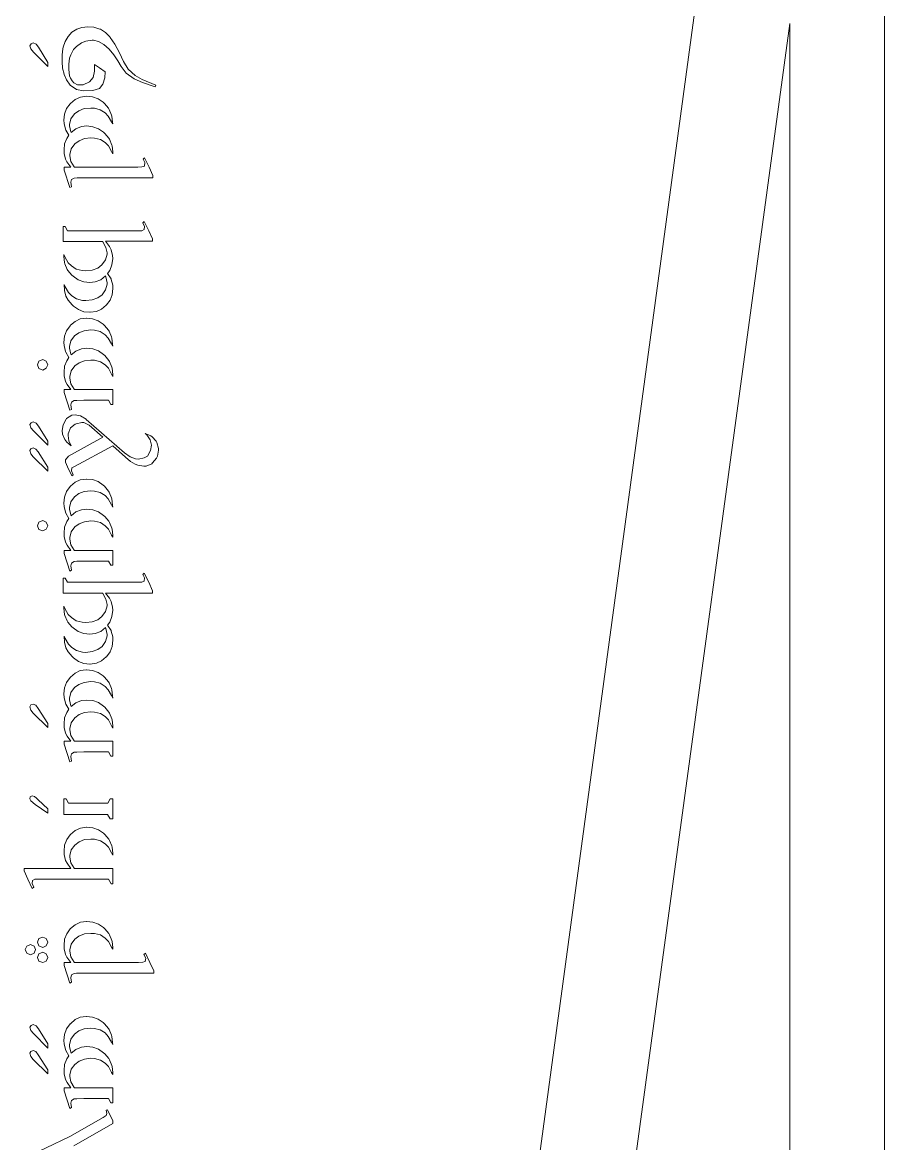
# Model space of a CAD drawing. Header units: inches. Extents: x 0.5 to 23.6, y 0.2 to 34.6.
# Drawn here: x 5.23 to 10.47, y 22.16 to 28.98 of the extents above; entities that cross this region are included whole.
import ezdxf

# ---------------------------------------------------------------- set-up
doc = ezdxf.new("R2010")
doc.units = ezdxf.units.IN
doc.header["$MEASUREMENT"] = 0
doc.layers.add('cut', color=6, linetype='Continuous', lineweight=0)
doc.layers.add('etch', color=1, linetype='Continuous', lineweight=0)

msp = doc.modelspace()

# ---------------------------------------------------------------- linework, layer by layer
at = {"layer": 'cut'}
for p, q in [((10.4739, 0.2078), (10.4739, 32.3986)), ((9.535, 30.6327), (5.9457, 4.1441)), ((6.5652, 4.4528), (9.8985, 28.9688)), ((9.8985, 28.9688), (9.8985, 1.5676))]:
    msp.add_line(p, q, dxfattribs=at)
at = {"layer": 'etch', "color": 1, "lineweight": 0}
for p, q in [((5.5119, 28.8905), (5.4941, 28.8604)), ((5.5354, 28.9158), (5.5119, 28.8905)), ((5.5655, 28.9337), (5.5354, 28.9158)), ((5.5965, 28.945), (5.5655, 28.9337)), ((5.6322, 28.9497), (5.5965, 28.945)), ((5.6689, 28.9459), (5.6322, 28.9497)), ((5.7055, 28.9346), (5.6689, 28.9459)), ((5.7083, 28.9337), (5.7055, 28.9346)), ((5.7403, 28.9149), (5.7083, 28.9337)), ((5.7657, 28.8886), (5.7403, 28.9149)), ((5.2807, 28.8341), (5.2873, 28.8453)), ((5.2864, 28.8143), (5.2807, 28.8341)), ((5.2807, 28.8341), (5.2807, 28.8341)), ((5.2873, 28.8453), (5.3005, 28.851)), ((5.2873, 28.8453), (5.2873, 28.8453)), ((5.3005, 28.851), (5.3174, 28.8435)), ((5.3005, 28.851), (5.3005, 28.851)), ((5.3005, 28.851), (5.3005, 28.851)), ((5.3005, 28.851), (5.3005, 28.851)), ((5.3174, 28.8435), (5.3174, 28.8435)), ((5.3174, 28.8435), (5.3315, 28.8247)), ((5.3315, 28.8247), (5.3315, 28.8247)), ((5.3315, 28.8247), (5.3897, 28.7326)), ((5.4828, 28.8247), (5.4809, 28.8143)), ((5.4941, 28.8604), (5.4828, 28.8247)), ((5.5448, 28.8106), (5.5627, 28.8303)), ((5.5627, 28.8303), (5.5937, 28.851)), ((5.5937, 28.851), (5.6191, 28.8613)), ((5.6191, 28.8613), (5.6576, 28.8679)), ((5.6576, 28.8679), (5.667, 28.867)), ((5.667, 28.867), (5.6971, 28.8594)), ((5.6971, 28.8594), (5.729, 28.8406)), ((5.729, 28.8406), (5.7619, 28.8125)), ((5.7685, 28.8848), (5.7657, 28.8886)), ((5.7967, 28.8435), (5.7685, 28.8848)), ((5.8249, 28.7918), (5.7967, 28.8435)), ((5.3014, 28.7955), (5.2864, 28.8143)), ((5.2864, 28.8143), (5.2864, 28.8143)), ((5.3897, 28.7072), (5.3014, 28.7955)), ((5.4762, 28.7786), (5.4753, 28.7391)), ((5.4809, 28.8143), (5.4762, 28.7786)), ((5.5166, 28.7222), (5.5213, 28.7589)), ((5.5213, 28.7589), (5.5279, 28.7796)), ((5.5279, 28.7796), (5.5448, 28.8106)), ((5.7619, 28.8125), (5.7901, 28.7796)), ((5.7901, 28.7796), (5.8145, 28.742)), ((5.8493, 28.7391), (5.8249, 28.7918)), ((5.3897, 28.7326), (5.3897, 28.7072)), ((5.4753, 28.7391), (5.4753, 28.7354)), ((5.4753, 28.7354), (5.479, 28.6969)), ((5.479, 28.6969), (5.4875, 28.6621)), ((5.5157, 28.6893), (5.5166, 28.7222)), ((5.5204, 28.6517), (5.5157, 28.6893)), ((5.7027, 28.7006), (5.6736, 28.7194)), ((5.6736, 28.7194), (5.6736, 28.679)), ((5.7365, 28.6762), (5.7027, 28.7006)), ((5.8145, 28.742), (5.8343, 28.7081)), ((5.8343, 28.7081), (5.8653, 28.6677)), ((5.8775, 28.6922), (5.8493, 28.7391)), ((5.9198, 28.6527), (5.8775, 28.6922)), ((5.4875, 28.6621), (5.4884, 28.6602)), ((5.4884, 28.6602), (5.5035, 28.6273)), ((5.5035, 28.6273), (5.5251, 28.5944)), ((5.526, 28.6376), (5.5204, 28.6517)), ((5.5373, 28.6207), (5.526, 28.6376)), ((5.5476, 28.6076), (5.5373, 28.6207)), ((5.6651, 28.6405), (5.6426, 28.6142)), ((5.6736, 28.679), (5.6651, 28.6405)), ((5.7243, 28.601), (5.7347, 28.6386)), ((5.7347, 28.6386), (5.7365, 28.6762)), ((5.8653, 28.6677), (5.9142, 28.633)), ((5.9142, 28.633), (5.9649, 28.6113)), ((5.963, 28.6283), (5.9198, 28.6527)), ((6.0448, 28.5935), (5.963, 28.6283)), ((5.5251, 28.5944), (5.5636, 28.569)), ((5.5702, 28.5972), (5.5476, 28.6076)), ((5.5636, 28.569), (5.6059, 28.5596)), ((5.604, 28.5963), (5.5702, 28.5972)), ((5.6426, 28.6142), (5.604, 28.5963)), ((5.6059, 28.5596), (5.6632, 28.5615)), ((5.6632, 28.5615), (5.7027, 28.5747)), ((5.7027, 28.5747), (5.7243, 28.601)), ((5.9649, 28.6113), (6.042, 28.5841)), ((6.042, 28.5841), (6.0448, 28.5935)), ((5.5241, 28.4816), (5.5025, 28.4516)), ((5.526, 28.4835), (5.5241, 28.4816)), ((5.5542, 28.508), (5.526, 28.4835)), ((5.5871, 28.5221), (5.5542, 28.508)), ((5.6238, 28.5268), (5.5871, 28.5221)), ((5.6247, 28.5268), (5.6238, 28.5268)), ((5.6613, 28.523), (5.6247, 28.5268)), ((5.6942, 28.5108), (5.6613, 28.523)), ((5.7262, 28.4901), (5.6942, 28.5108)), ((5.7337, 28.4835), (5.7262, 28.4901)), ((5.7581, 28.4544), (5.7337, 28.4835)), ((5.4903, 28.4187), (5.4856, 28.3811)), ((5.5025, 28.4516), (5.4903, 28.4187)), ((5.5298, 28.3895), (5.5514, 28.4196)), ((5.5514, 28.4196), (5.5768, 28.4384)), ((5.5768, 28.4384), (5.6106, 28.4516)), ((5.6106, 28.4516), (5.6501, 28.4553)), ((5.6501, 28.4553), (5.6717, 28.4544)), ((5.6717, 28.4544), (5.7074, 28.445)), ((5.7074, 28.445), (5.7365, 28.4271)), ((5.7365, 28.4271), (5.7563, 28.4065)), ((5.7619, 28.4469), (5.7581, 28.4544)), ((5.7769, 28.413), (5.7619, 28.4469)), ((5.7788, 28.4065), (5.7769, 28.413)), ((5.4856, 28.3811), (5.4875, 28.3613)), ((5.4875, 28.3613), (5.4959, 28.3266)), ((5.5204, 28.3463), (5.5213, 28.3548)), ((5.5288, 28.3106), (5.5204, 28.3463)), ((5.5213, 28.3548), (5.5298, 28.3895)), ((5.6266, 28.3463), (5.5927, 28.3426)), ((5.6623, 28.3416), (5.6266, 28.3463)), ((5.7563, 28.4065), (5.776, 28.3717)), ((5.776, 28.3717), (5.7835, 28.3585)), ((5.7826, 28.3698), (5.7788, 28.4065)), ((5.7835, 28.3585), (5.7826, 28.3698)), ((5.4959, 28.3266), (5.4978, 28.3219)), ((5.4978, 28.3219), (5.5176, 28.2899)), ((5.5176, 28.2899), (5.5044, 28.2711)), ((5.5307, 28.3059), (5.5288, 28.3106)), ((5.5599, 28.3285), (5.5307, 28.3059)), ((5.5927, 28.3426), (5.5599, 28.3285)), ((5.6961, 28.3294), (5.6623, 28.3416)), ((5.7271, 28.3087), (5.6961, 28.3294)), ((5.7347, 28.3012), (5.7271, 28.3087)), ((5.7591, 28.273), (5.7347, 28.3012)), ((5.4912, 28.2373), (5.4875, 28.2006)), ((5.5044, 28.2711), (5.4912, 28.2373)), ((5.5223, 28.1734), (5.5317, 28.2082)), ((5.5317, 28.2082), (5.5523, 28.2382)), ((5.5523, 28.2382), (5.5786, 28.257)), ((5.5786, 28.257), (5.6115, 28.2702)), ((5.6115, 28.2702), (5.651, 28.2739)), ((5.651, 28.2739), (5.6726, 28.273)), ((5.6726, 28.273), (5.7083, 28.2636)), ((5.7083, 28.2636), (5.7375, 28.2458)), ((5.7375, 28.2458), (5.7572, 28.2251)), ((5.7572, 28.2251), (5.7769, 28.1903)), ((5.7638, 28.2655), (5.7591, 28.273)), ((5.7779, 28.2307), (5.7638, 28.2655)), ((5.7798, 28.2251), (5.7779, 28.2307)), ((5.7845, 28.1884), (5.7798, 28.2251)), ((5.4875, 28.2006), (5.4884, 28.18)), ((5.4884, 28.18), (5.4969, 28.1452)), ((5.4969, 28.1452), (5.5053, 28.1283)), ((5.5223, 28.1649), (5.5223, 28.1734)), ((5.5288, 28.1311), (5.5223, 28.1649)), ((5.7769, 28.1903), (5.7845, 28.1762)), ((5.7845, 28.1762), (5.7845, 28.1884)), ((5.9771, 28.1518), (5.9687, 28.1443)), ((5.9687, 28.1443), (5.9781, 28.1236)), ((6.0044, 28.0963), (5.9771, 28.1518)), ((5.4875, 28.0963), (5.4875, 28.0785)), ((5.5279, 28.0963), (5.4875, 28.0963)), ((5.4875, 28.0785), (5.5223, 27.9723)), ((5.5053, 28.1283), (5.5279, 28.0963)), ((5.5486, 28.0982), (5.5288, 28.1311)), ((5.5505, 28.0963), (5.5486, 28.0982)), ((5.9358, 28.0963), (5.5505, 28.0963)), ((5.9611, 28.0973), (5.9358, 28.0963)), ((5.9762, 28.1029), (5.9611, 28.0973)), ((5.9781, 28.1236), (5.9762, 28.1029)), ((6.0279, 28.0456), (6.0044, 28.0963)), ((5.5279, 28.0042), (5.5326, 28.0211)), ((5.5335, 27.977), (5.5279, 28.0042)), ((5.5326, 28.0211), (5.5495, 28.0296)), ((5.5495, 28.0296), (5.5674, 28.0305)), ((5.5674, 28.0305), (5.6087, 28.0315)), ((5.6087, 28.0315), (6.0279, 28.0315)), ((6.0279, 28.0315), (6.0279, 28.0456)), ((5.5223, 27.9723), (5.5335, 27.977)), ((5.4828, 27.7345), (5.4828, 27.6443)), ((5.495, 27.7345), (5.4828, 27.7345)), ((5.5091, 27.7101), (5.495, 27.7345)), ((5.9752, 27.7655), (5.9668, 27.758)), ((5.9668, 27.758), (5.9771, 27.7364)), ((5.9771, 27.7364), (5.9743, 27.7166)), ((6.0025, 27.7101), (5.9752, 27.7655)), ((5.932, 27.7101), (5.5091, 27.7101)), ((5.9602, 27.7101), (5.932, 27.7101)), ((5.9743, 27.7166), (5.9602, 27.7101)), ((6.026, 27.6603), (6.0025, 27.7101)), ((5.4828, 27.6443), (5.7206, 27.6443)), ((5.7206, 27.6443), (5.7224, 27.6415)), ((5.7224, 27.6415), (5.7422, 27.6086)), ((5.7638, 27.6133), (5.7394, 27.6462)), ((5.7394, 27.6462), (6.026, 27.6462)), ((5.7422, 27.6086), (5.7488, 27.5747)), ((5.7732, 27.5945), (5.7638, 27.6133)), ((6.026, 27.6462), (6.026, 27.6603)), ((5.4856, 27.5644), (5.4865, 27.5522)), ((5.4931, 27.5512), (5.4856, 27.5644)), ((5.4865, 27.5522), (5.4903, 27.5165)), ((5.5129, 27.5155), (5.4931, 27.5512)), ((5.7394, 27.5324), (5.7177, 27.5024)), ((5.7488, 27.5672), (5.7394, 27.5324)), ((5.7488, 27.5747), (5.7488, 27.5672)), ((5.7826, 27.5597), (5.7732, 27.5945)), ((5.7788, 27.5024), (5.7835, 27.54)), ((5.7835, 27.54), (5.7826, 27.5597)), ((5.4903, 27.5165), (5.4922, 27.509)), ((5.4922, 27.509), (5.5063, 27.4751)), ((5.5063, 27.4751), (5.511, 27.4685)), ((5.511, 27.4685), (5.5354, 27.4403)), ((5.5335, 27.4958), (5.5129, 27.5155)), ((5.5617, 27.477), (5.5335, 27.4958)), ((5.5974, 27.4676), (5.5617, 27.477)), ((5.6191, 27.4657), (5.5974, 27.4676)), ((5.6585, 27.4704), (5.6191, 27.4657)), ((5.6924, 27.4826), (5.6585, 27.4704)), ((5.7177, 27.5024), (5.6924, 27.4826)), ((5.7525, 27.4497), (5.7657, 27.4685)), ((5.7657, 27.4685), (5.7788, 27.5024)), ((5.5354, 27.4403), (5.5429, 27.4328)), ((5.5429, 27.4328), (5.5739, 27.4122)), ((5.5739, 27.4122), (5.6078, 27.399)), ((5.6078, 27.399), (5.6435, 27.3952)), ((5.6435, 27.3952), (5.6444, 27.3952)), ((5.6444, 27.3952), (5.6773, 27.399)), ((5.6773, 27.399), (5.7112, 27.4122)), ((5.7112, 27.4122), (5.7394, 27.4356)), ((5.7394, 27.4356), (5.7422, 27.4291)), ((5.7422, 27.4291), (5.7497, 27.3934)), ((5.7497, 27.3934), (5.7497, 27.3858)), ((5.7732, 27.4169), (5.7525, 27.4497)), ((5.7741, 27.4131), (5.7732, 27.4169)), ((5.7835, 27.3783), (5.7741, 27.4131)), ((5.4875, 27.383), (5.4894, 27.3464)), ((5.4941, 27.3689), (5.4875, 27.383)), ((5.4894, 27.3464), (5.4988, 27.3125)), ((5.5138, 27.3341), (5.4941, 27.3689)), ((5.5345, 27.3144), (5.5138, 27.3341)), ((5.7403, 27.3511), (5.7187, 27.321)), ((5.7497, 27.3858), (5.7403, 27.3511)), ((5.7798, 27.321), (5.7845, 27.3586)), ((5.7845, 27.3586), (5.7835, 27.3783)), ((5.4988, 27.3125), (5.5119, 27.2872)), ((5.5119, 27.2872), (5.5364, 27.259)), ((5.5636, 27.2956), (5.5345, 27.3144)), ((5.5364, 27.259), (5.5448, 27.2514)), ((5.5993, 27.2862), (5.5636, 27.2956)), ((5.62, 27.2853), (5.5993, 27.2862)), ((5.6595, 27.289), (5.62, 27.2853)), ((5.6933, 27.3013), (5.6595, 27.289)), ((5.7187, 27.321), (5.6933, 27.3013)), ((5.7159, 27.2336), (5.7441, 27.2571)), ((5.7441, 27.2571), (5.745, 27.259)), ((5.745, 27.259), (5.7675, 27.2881)), ((5.7675, 27.2881), (5.7798, 27.321)), ((5.5448, 27.2514), (5.5749, 27.2308)), ((5.5749, 27.2308), (5.6087, 27.2176)), ((5.6087, 27.2176), (5.6444, 27.2139)), ((5.6444, 27.2139), (5.6454, 27.2139)), ((5.6454, 27.2139), (5.6473, 27.2139)), ((5.6473, 27.2139), (5.6839, 27.2186)), ((5.6839, 27.2186), (5.7159, 27.2336)), ((5.5241, 27.1321), (5.5025, 27.102)), ((5.526, 27.1349), (5.5241, 27.1321)), ((5.5542, 27.1584), (5.526, 27.1349)), ((5.5862, 27.1734), (5.5542, 27.1584)), ((5.6228, 27.1781), (5.5862, 27.1734)), ((5.6247, 27.1781), (5.6228, 27.1781)), ((5.6613, 27.1744), (5.6247, 27.1781)), ((5.6942, 27.1622), (5.6613, 27.1744)), ((5.7253, 27.1415), (5.6942, 27.1622)), ((5.7337, 27.134), (5.7253, 27.1415)), ((5.7581, 27.1048), (5.7337, 27.134)), ((5.4903, 27.0691), (5.4856, 27.0315)), ((5.5025, 27.102), (5.4903, 27.0691)), ((5.5298, 27.04), (5.5514, 27.0701)), ((5.5514, 27.0701), (5.5768, 27.0898)), ((5.5768, 27.0898), (5.6106, 27.102)), ((5.6106, 27.102), (5.6501, 27.1067)), ((5.6501, 27.1067), (5.6717, 27.1048)), ((5.6717, 27.1048), (5.7074, 27.0964)), ((5.7074, 27.0964), (5.7365, 27.0776)), ((5.7365, 27.0776), (5.7563, 27.0569)), ((5.7563, 27.0569), (5.776, 27.0221)), ((5.7619, 27.0992), (5.7581, 27.1048)), ((5.7769, 27.0644), (5.7619, 27.0992)), ((5.7788, 27.0569), (5.7769, 27.0644)), ((5.7826, 27.0203), (5.7788, 27.0569)), ((5.4856, 27.0315), (5.4875, 27.0118)), ((5.4875, 27.0118), (5.4959, 26.9761)), ((5.5204, 26.9968), (5.5213, 27.0052)), ((5.5288, 26.9601), (5.5204, 26.9968)), ((5.5213, 27.0052), (5.5298, 27.04)), ((5.5927, 26.9911), (5.5589, 26.978)), ((5.6266, 26.9958), (5.5927, 26.9911)), ((5.6623, 26.9911), (5.6266, 26.9958)), ((5.6961, 26.9789), (5.6623, 26.9911)), ((5.776, 27.0221), (5.7835, 27.008)), ((5.7835, 27.008), (5.7826, 27.0203)), ((5.3258, 26.8953), (5.3352, 26.9178)), ((5.3352, 26.9178), (5.3578, 26.9263)), ((5.3352, 26.9178), (5.3352, 26.9178)), ((5.3578, 26.9263), (5.3794, 26.9178)), ((5.3578, 26.9263), (5.3578, 26.9263)), ((5.3578, 26.9263), (5.3578, 26.9263)), ((5.3578, 26.9263), (5.3578, 26.9263)), ((5.3794, 26.9178), (5.3794, 26.9178)), ((5.3794, 26.9178), (5.3897, 26.8953)), ((5.5044, 26.9197), (5.4912, 26.8868)), ((5.4959, 26.9761), (5.4988, 26.9714)), ((5.4988, 26.9714), (5.5176, 26.9394)), ((5.5176, 26.9394), (5.5044, 26.9197)), ((5.5307, 26.9554), (5.5288, 26.9601)), ((5.5589, 26.978), (5.5307, 26.9554)), ((5.5786, 26.9065), (5.6115, 26.9197)), ((5.6115, 26.9197), (5.651, 26.9235)), ((5.651, 26.9235), (5.6726, 26.9225)), ((5.6726, 26.9225), (5.7083, 26.9131)), ((5.7271, 26.9573), (5.6961, 26.9789)), ((5.7347, 26.9507), (5.7271, 26.9573)), ((5.7591, 26.9216), (5.7347, 26.9507)), ((5.7638, 26.915), (5.7591, 26.9216)), ((5.7779, 26.8802), (5.7638, 26.915)), ((5.3352, 26.8727), (5.3258, 26.8953)), ((5.3258, 26.8953), (5.3258, 26.8953)), ((5.3578, 26.8633), (5.3352, 26.8727)), ((5.3352, 26.8727), (5.3352, 26.8727)), ((5.3794, 26.8736), (5.3578, 26.8633)), ((5.3578, 26.8633), (5.3578, 26.8633)), ((5.3897, 26.8953), (5.3794, 26.8736)), ((5.3794, 26.8736), (5.3794, 26.8736)), ((5.3897, 26.8953), (5.3897, 26.8953)), ((5.4912, 26.8868), (5.4875, 26.8492)), ((5.4875, 26.8492), (5.4884, 26.8285)), ((5.5223, 26.8229), (5.5317, 26.8577)), ((5.5317, 26.8577), (5.5523, 26.8877)), ((5.5523, 26.8877), (5.5786, 26.9065)), ((5.7083, 26.9131), (5.7375, 26.8953)), ((5.7375, 26.8953), (5.7572, 26.8736)), ((5.7572, 26.8736), (5.7769, 26.8389)), ((5.7798, 26.8736), (5.7779, 26.8802)), ((5.7845, 26.837), (5.7798, 26.8736)), ((5.4884, 26.8285), (5.4969, 26.7938)), ((5.4969, 26.7938), (5.5063, 26.7759)), ((5.5223, 26.8135), (5.5223, 26.8229)), ((5.5288, 26.7797), (5.5223, 26.8135)), ((5.5486, 26.7468), (5.5288, 26.7797)), ((5.7769, 26.8389), (5.7845, 26.8248)), ((5.7845, 26.8248), (5.7845, 26.837)), ((5.4875, 26.744), (5.4875, 26.7261)), ((5.5279, 26.744), (5.4875, 26.744)), ((5.4875, 26.7261), (5.5223, 26.619)), ((5.5063, 26.7759), (5.5279, 26.744)), ((5.5505, 26.744), (5.5486, 26.7468)), ((5.7845, 26.744), (5.5505, 26.744)), ((5.7845, 26.6537), (5.7845, 26.744)), ((5.5279, 26.6519), (5.5326, 26.6678)), ((5.5335, 26.6237), (5.5279, 26.6519)), ((5.5326, 26.6678), (5.5495, 26.6772)), ((5.5495, 26.6772), (5.5655, 26.6782)), ((5.5655, 26.6782), (5.6087, 26.6791)), ((5.6087, 26.6791), (5.7581, 26.6791)), ((5.7581, 26.6791), (5.7722, 26.6537)), ((5.7722, 26.6537), (5.7845, 26.6537)), ((5.5345, 26.5879), (5.5035, 26.5682)), ((5.5223, 26.619), (5.5335, 26.6237)), ((5.5552, 26.5917), (5.5345, 26.5879)), ((5.5871, 26.5842), (5.5552, 26.5917)), ((5.6228, 26.5645), (5.5871, 26.5842)), ((5.2807, 26.5316), (5.2873, 26.5428)), ((5.2864, 26.5118), (5.2807, 26.5316)), ((5.2807, 26.5316), (5.2807, 26.5316)), ((5.3014, 26.493), (5.2864, 26.5118)), ((5.2864, 26.5118), (5.2864, 26.5118)), ((5.2873, 26.5428), (5.3005, 26.5475)), ((5.2873, 26.5428), (5.2873, 26.5428)), ((5.3005, 26.5475), (5.3174, 26.541)), ((5.3005, 26.5475), (5.3005, 26.5475)), ((5.3005, 26.5475), (5.3005, 26.5475)), ((5.3005, 26.5475), (5.3005, 26.5475)), ((5.3174, 26.541), (5.3174, 26.541)), ((5.3174, 26.541), (5.3315, 26.5222)), ((5.3315, 26.5222), (5.3315, 26.5222)), ((5.3315, 26.5222), (5.3897, 26.431)), ((5.4828, 26.5306), (5.4771, 26.4958)), ((5.5006, 26.5645), (5.4828, 26.5306)), ((5.5035, 26.5682), (5.5006, 26.5645)), ((5.5129, 26.4761), (5.527, 26.5109)), ((5.527, 26.5109), (5.5552, 26.5334)), ((5.5552, 26.5334), (5.5608, 26.5363)), ((5.5608, 26.5363), (5.5965, 26.5447)), ((5.5965, 26.5447), (5.6078, 26.5438)), ((5.6078, 26.5438), (5.6407, 26.5278)), ((5.6228, 26.5635), (5.6228, 26.5645)), ((5.854, 26.3596), (5.6228, 26.5635)), ((5.6407, 26.5278), (5.7224, 26.4545)), ((5.3897, 26.4056), (5.3014, 26.493)), ((5.4771, 26.4958), (5.479, 26.4742)), ((5.479, 26.4742), (5.4931, 26.4404)), ((5.4931, 26.4404), (5.5044, 26.4254)), ((5.5119, 26.4648), (5.5129, 26.4761)), ((5.5176, 26.4319), (5.5119, 26.4648)), ((5.7224, 26.4545), (5.5138, 26.3389)), ((5.9809, 26.478), (5.9903, 26.4686)), ((6.0147, 26.463), (5.9809, 26.478)), ((5.9903, 26.4686), (6.011, 26.4385)), ((6.011, 26.4385), (6.0185, 26.4056)), ((6.0222, 26.4573), (6.0147, 26.463)), ((6.0467, 26.4301), (6.0222, 26.4573)), ((5.2789, 26.3737), (5.2864, 26.385)), ((5.2854, 26.3539), (5.2789, 26.3737)), ((5.2789, 26.3737), (5.2789, 26.3737)), ((5.2864, 26.385), (5.2995, 26.3906)), ((5.2864, 26.385), (5.2864, 26.385)), ((5.2995, 26.3906), (5.3164, 26.3831)), ((5.2995, 26.3906), (5.2995, 26.3906)), ((5.2995, 26.3906), (5.2995, 26.3906)), ((5.2995, 26.3906), (5.2995, 26.3906)), ((5.3164, 26.3831), (5.3164, 26.3831)), ((5.3164, 26.3831), (5.3305, 26.3652)), ((5.3897, 26.431), (5.3897, 26.4056)), ((5.5044, 26.4254), (5.5317, 26.4019)), ((5.5317, 26.4019), (5.5176, 26.4319)), ((5.5505, 26.2759), (5.7835, 26.4019)), ((5.7835, 26.4019), (5.8606, 26.3333)), ((6.0128, 26.3746), (5.995, 26.3398)), ((6.0185, 26.4056), (6.0128, 26.3746)), ((6.0514, 26.4225), (6.0467, 26.4301)), ((6.0617, 26.3868), (6.0514, 26.4225)), ((6.0561, 26.3398), (6.0617, 26.3765)), ((6.0617, 26.3765), (6.0617, 26.3868)), ((5.3005, 26.3361), (5.2854, 26.3539)), ((5.2854, 26.3539), (5.2854, 26.3539)), ((5.3888, 26.2477), (5.3005, 26.3361)), ((5.3305, 26.3652), (5.3305, 26.3652)), ((5.3305, 26.3652), (5.3888, 26.2731)), ((5.5138, 26.3389), (5.4959, 26.3182)), ((5.4959, 26.3182), (5.4959, 26.3032)), ((5.4959, 26.3032), (5.5082, 26.275)), ((5.8888, 26.3361), (5.854, 26.3596)), ((5.8606, 26.3333), (5.8916, 26.3079)), ((5.9217, 26.3239), (5.8888, 26.3361)), ((5.8916, 26.3079), (5.9207, 26.291)), ((5.9405, 26.322), (5.9217, 26.3239)), ((5.9743, 26.3295), (5.9405, 26.322)), ((5.995, 26.3398), (5.9743, 26.3295)), ((6.026, 26.2985), (6.0504, 26.3267)), ((6.0504, 26.3267), (6.0561, 26.3398)), ((5.3888, 26.2731), (5.3888, 26.2477)), ((5.5082, 26.275), (5.5354, 26.2205)), ((5.5335, 26.2496), (5.5354, 26.2694)), ((5.5439, 26.2271), (5.5335, 26.2496)), ((5.5354, 26.2694), (5.5505, 26.2759)), ((5.9207, 26.291), (5.9367, 26.2844)), ((5.9367, 26.2844), (5.9715, 26.2788)), ((5.9715, 26.2788), (5.9875, 26.2797)), ((5.9875, 26.2797), (6.0204, 26.2938)), ((6.0204, 26.2938), (6.026, 26.2985)), ((5.5542, 26.181), (5.526, 26.1566)), ((5.5354, 26.2205), (5.5439, 26.2271)), ((5.5862, 26.1961), (5.5542, 26.181)), ((5.6228, 26.2008), (5.5862, 26.1961)), ((5.6247, 26.2008), (5.6228, 26.2008)), ((5.6613, 26.197), (5.6247, 26.2008)), ((5.6942, 26.1848), (5.6613, 26.197)), ((5.7253, 26.1632), (5.6942, 26.1848)), ((5.5025, 26.1246), (5.4903, 26.0908)), ((5.5241, 26.1547), (5.5025, 26.1246)), ((5.526, 26.1566), (5.5241, 26.1547)), ((5.5514, 26.0927), (5.5768, 26.1124)), ((5.5768, 26.1124), (5.6106, 26.1246)), ((5.6106, 26.1246), (5.6501, 26.1284)), ((5.6501, 26.1284), (5.6717, 26.1274)), ((5.6717, 26.1274), (5.7074, 26.118)), ((5.7074, 26.118), (5.7365, 26.1002)), ((5.7337, 26.1566), (5.7253, 26.1632)), ((5.7581, 26.1274), (5.7337, 26.1566)), ((5.7365, 26.1002), (5.7563, 26.0795)), ((5.7619, 26.1209), (5.7581, 26.1274)), ((5.7769, 26.087), (5.7619, 26.1209)), ((5.4903, 26.0908), (5.4856, 26.0541)), ((5.4856, 26.0541), (5.4875, 26.0335)), ((5.4875, 26.0335), (5.4959, 25.9987)), ((5.5204, 26.0184), (5.5213, 26.0278)), ((5.5213, 26.0278), (5.5298, 26.0626)), ((5.5298, 26.0626), (5.5514, 26.0927)), ((5.7563, 26.0795), (5.776, 26.0447)), ((5.776, 26.0447), (5.7835, 26.0297)), ((5.7788, 26.0795), (5.7769, 26.087)), ((5.7826, 26.0429), (5.7788, 26.0795)), ((5.7835, 26.0297), (5.7826, 26.0429)), ((5.4959, 25.9987), (5.4988, 25.9931)), ((5.4988, 25.9931), (5.5176, 25.9611)), ((5.5176, 25.9611), (5.5044, 25.9423)), ((5.5288, 25.9827), (5.5204, 26.0184)), ((5.5307, 25.978), (5.5288, 25.9827)), ((5.5589, 26.0006), (5.5307, 25.978)), ((5.5927, 26.0137), (5.5589, 26.0006)), ((5.6266, 26.0175), (5.5927, 26.0137)), ((5.6623, 26.0137), (5.6266, 26.0175)), ((5.6961, 26.0006), (5.6623, 26.0137)), ((5.7271, 25.9799), (5.6961, 26.0006)), ((5.7347, 25.9733), (5.7271, 25.9799)), ((5.7591, 25.9442), (5.7347, 25.9733)), ((5.3258, 25.916), (5.3352, 25.9395)), ((5.3352, 25.8944), (5.3258, 25.916)), ((5.3258, 25.916), (5.3258, 25.916)), ((5.3352, 25.9395), (5.3578, 25.9479)), ((5.3352, 25.9395), (5.3352, 25.9395)), ((5.3578, 25.885), (5.3352, 25.8944)), ((5.3352, 25.8944), (5.3352, 25.8944)), ((5.3578, 25.9479), (5.3794, 25.9395)), ((5.3578, 25.9479), (5.3578, 25.9479)), ((5.3578, 25.9479), (5.3578, 25.9479)), ((5.3578, 25.9479), (5.3578, 25.9479)), ((5.3794, 25.8953), (5.3578, 25.885)), ((5.3794, 25.9395), (5.3794, 25.9395)), ((5.3794, 25.9395), (5.3897, 25.916)), ((5.3897, 25.916), (5.3794, 25.8953)), ((5.3794, 25.8953), (5.3794, 25.8953)), ((5.3897, 25.916), (5.3897, 25.916)), ((5.4912, 25.9085), (5.4875, 25.8718)), ((5.5044, 25.9423), (5.4912, 25.9085)), ((5.5317, 25.8793), (5.5523, 25.9094)), ((5.5523, 25.9094), (5.5786, 25.9291)), ((5.5786, 25.9291), (5.6115, 25.9414)), ((5.6115, 25.9414), (5.651, 25.9461)), ((5.651, 25.9461), (5.6726, 25.9442)), ((5.6726, 25.9442), (5.7083, 25.9357)), ((5.7083, 25.9357), (5.7375, 25.9169)), ((5.7375, 25.9169), (5.7572, 25.8963)), ((5.7572, 25.8963), (5.7769, 25.8605)), ((5.7638, 25.9367), (5.7591, 25.9442)), ((5.7779, 25.9028), (5.7638, 25.9367)), ((5.7798, 25.8963), (5.7779, 25.9028)), ((5.7845, 25.8596), (5.7798, 25.8963)), ((5.3578, 25.885), (5.3578, 25.885)), ((5.4875, 25.8718), (5.4884, 25.8511)), ((5.4884, 25.8511), (5.4969, 25.8164)), ((5.5223, 25.8446), (5.5317, 25.8793)), ((5.5223, 25.8361), (5.5223, 25.8446)), ((5.5288, 25.8013), (5.5223, 25.8361)), ((5.7769, 25.8605), (5.7845, 25.8474)), ((5.7845, 25.8474), (5.7845, 25.8596)), ((5.4875, 25.7666), (5.4875, 25.7487)), ((5.5279, 25.7666), (5.4875, 25.7666)), ((5.4969, 25.8164), (5.5063, 25.7985)), ((5.5063, 25.7985), (5.5279, 25.7666)), ((5.5486, 25.7694), (5.5288, 25.8013)), ((5.5505, 25.7666), (5.5486, 25.7694)), ((5.7845, 25.7666), (5.5505, 25.7666)), ((5.7845, 25.6763), (5.7845, 25.7666)), ((5.4875, 25.7487), (5.5223, 25.6416)), ((5.5279, 25.6735), (5.5326, 25.6904)), ((5.5326, 25.6904), (5.5495, 25.6998)), ((5.5495, 25.6998), (5.5655, 25.7008)), ((5.5655, 25.7008), (5.6087, 25.7017)), ((5.6087, 25.7017), (5.7581, 25.7017)), ((5.7581, 25.7017), (5.7722, 25.6763)), ((5.5223, 25.6416), (5.5335, 25.6463)), ((5.5335, 25.6463), (5.5279, 25.6735)), ((5.7722, 25.6763), (5.7845, 25.6763)), ((5.9752, 25.6284), (5.9668, 25.6209)), ((5.9668, 25.6209), (5.9771, 25.5993)), ((6.0025, 25.573), (5.9752, 25.6284)), ((5.4828, 25.5974), (5.4828, 25.5072)), ((5.495, 25.5974), (5.4828, 25.5974)), ((5.5091, 25.573), (5.495, 25.5974)), ((5.932, 25.573), (5.5091, 25.573)), ((5.9602, 25.573), (5.932, 25.573)), ((5.9743, 25.5795), (5.9602, 25.573)), ((5.9771, 25.5993), (5.9743, 25.5795)), ((6.026, 25.5222), (6.0025, 25.573)), ((5.4828, 25.5072), (5.7206, 25.5072)), ((5.7206, 25.5072), (5.7224, 25.5044)), ((5.7224, 25.5044), (5.7422, 25.4715)), ((5.7638, 25.4762), (5.7394, 25.5081)), ((5.7394, 25.5081), (6.026, 25.5081)), ((6.026, 25.5081), (6.026, 25.5222)), ((5.4856, 25.4273), (5.4865, 25.4151)), ((5.4931, 25.4132), (5.4856, 25.4273)), ((5.4865, 25.4151), (5.4903, 25.3784)), ((5.7488, 25.4301), (5.7394, 25.3953)), ((5.7422, 25.4715), (5.7488, 25.4376)), ((5.7488, 25.4376), (5.7488, 25.4301)), ((5.7732, 25.4574), (5.7638, 25.4762)), ((5.7826, 25.4217), (5.7732, 25.4574)), ((5.7835, 25.4029), (5.7826, 25.4217)), ((5.4903, 25.3784), (5.4922, 25.3718)), ((5.4922, 25.3718), (5.5063, 25.338)), ((5.5129, 25.3784), (5.4931, 25.4132)), ((5.5335, 25.3587), (5.5129, 25.3784)), ((5.5617, 25.3399), (5.5335, 25.3587)), ((5.7177, 25.3653), (5.6924, 25.3455)), ((5.7394, 25.3953), (5.7177, 25.3653)), ((5.7657, 25.3314), (5.7788, 25.3653)), ((5.7788, 25.3653), (5.7835, 25.4029)), ((5.5063, 25.338), (5.511, 25.3314)), ((5.511, 25.3314), (5.5354, 25.3032)), ((5.5354, 25.3032), (5.5429, 25.2957)), ((5.5429, 25.2957), (5.5739, 25.275)), ((5.5974, 25.3305), (5.5617, 25.3399)), ((5.6191, 25.3286), (5.5974, 25.3305)), ((5.6585, 25.3324), (5.6191, 25.3286)), ((5.6924, 25.3455), (5.6585, 25.3324)), ((5.7112, 25.275), (5.7394, 25.2976)), ((5.7394, 25.2976), (5.7422, 25.292)), ((5.7422, 25.292), (5.7497, 25.2563)), ((5.7525, 25.3126), (5.7657, 25.3314)), ((5.7732, 25.2797), (5.7525, 25.3126)), ((5.7741, 25.276), (5.7732, 25.2797)), ((5.4875, 25.2459), (5.4894, 25.2093)), ((5.4941, 25.2318), (5.4875, 25.2459)), ((5.5138, 25.197), (5.4941, 25.2318)), ((5.5739, 25.275), (5.6078, 25.2619)), ((5.6078, 25.2619), (5.6435, 25.2581)), ((5.6435, 25.2581), (5.6444, 25.2581)), ((5.6444, 25.2581), (5.6773, 25.2619)), ((5.6773, 25.2619), (5.7112, 25.275)), ((5.7403, 25.213), (5.7187, 25.1839)), ((5.7497, 25.2487), (5.7403, 25.213)), ((5.7497, 25.2563), (5.7497, 25.2487)), ((5.7835, 25.2412), (5.7741, 25.276)), ((5.7798, 25.1839), (5.7845, 25.2215)), ((5.7845, 25.2215), (5.7835, 25.2412)), ((5.4894, 25.2093), (5.4988, 25.1754)), ((5.4988, 25.1754), (5.5119, 25.1501)), ((5.5119, 25.1501), (5.5364, 25.1219)), ((5.5345, 25.1764), (5.5138, 25.197)), ((5.5636, 25.1585), (5.5345, 25.1764)), ((5.5993, 25.1491), (5.5636, 25.1585)), ((5.62, 25.1472), (5.5993, 25.1491)), ((5.6595, 25.1519), (5.62, 25.1472)), ((5.6933, 25.1642), (5.6595, 25.1519)), ((5.7187, 25.1839), (5.6933, 25.1642)), ((5.745, 25.1209), (5.7675, 25.151)), ((5.7675, 25.151), (5.7798, 25.1839)), ((5.5364, 25.1219), (5.5448, 25.1143)), ((5.5448, 25.1143), (5.5749, 25.0927)), ((5.5749, 25.0927), (5.6087, 25.0805)), ((5.6087, 25.0805), (5.6444, 25.0758)), ((5.6444, 25.0758), (5.6454, 25.0758)), ((5.6454, 25.0758), (5.6473, 25.0758)), ((5.6473, 25.0758), (5.6839, 25.0815)), ((5.6839, 25.0815), (5.7159, 25.0955)), ((5.7159, 25.0955), (5.7441, 25.12)), ((5.7441, 25.12), (5.745, 25.1209)), ((5.5542, 25.0213), (5.526, 24.9969)), ((5.5862, 25.0363), (5.5542, 25.0213)), ((5.6228, 25.041), (5.5862, 25.0363)), ((5.6247, 25.041), (5.6228, 25.041)), ((5.6613, 25.0373), (5.6247, 25.041)), ((5.6942, 25.0251), (5.6613, 25.0373)), ((5.7253, 25.0044), (5.6942, 25.0251)), ((5.5025, 24.9649), (5.4903, 24.9311)), ((5.5241, 24.995), (5.5025, 24.9649)), ((5.526, 24.9969), (5.5241, 24.995)), ((5.5514, 24.933), (5.5768, 24.9527)), ((5.5768, 24.9527), (5.6106, 24.9649)), ((5.6106, 24.9649), (5.6501, 24.9696)), ((5.6501, 24.9696), (5.6717, 24.9677)), ((5.6717, 24.9677), (5.7074, 24.9593)), ((5.7074, 24.9593), (5.7365, 24.9405)), ((5.7337, 24.9969), (5.7253, 25.0044)), ((5.7581, 24.9677), (5.7337, 24.9969)), ((5.7365, 24.9405), (5.7563, 24.9198)), ((5.7619, 24.9612), (5.7581, 24.9677)), ((5.7769, 24.9273), (5.7619, 24.9612)), ((5.4903, 24.9311), (5.4856, 24.8944)), ((5.4856, 24.8944), (5.4875, 24.8738)), ((5.4875, 24.8738), (5.4959, 24.839)), ((5.5213, 24.8681), (5.5298, 24.9029)), ((5.5298, 24.9029), (5.5514, 24.933)), ((5.7563, 24.9198), (5.776, 24.885)), ((5.776, 24.885), (5.7835, 24.87)), ((5.7788, 24.9198), (5.7769, 24.9273)), ((5.7826, 24.8832), (5.7788, 24.9198)), ((5.7835, 24.87), (5.7826, 24.8832)), ((5.2789, 24.8164), (5.2864, 24.8277)), ((5.2854, 24.7967), (5.2789, 24.8164)), ((5.2789, 24.8164), (5.2789, 24.8164)), ((5.2864, 24.8277), (5.2995, 24.8333)), ((5.2864, 24.8277), (5.2864, 24.8277)), ((5.2995, 24.8333), (5.3164, 24.8258)), ((5.2995, 24.8333), (5.2995, 24.8333)), ((5.2995, 24.8333), (5.2995, 24.8333)), ((5.2995, 24.8333), (5.2995, 24.8333)), ((5.3164, 24.8258), (5.3164, 24.8258)), ((5.3164, 24.8258), (5.3305, 24.807)), ((5.3305, 24.807), (5.3305, 24.807)), ((5.3305, 24.807), (5.3888, 24.7159)), ((5.4959, 24.839), (5.4988, 24.8333)), ((5.4988, 24.8333), (5.5176, 24.8023)), ((5.5176, 24.8023), (5.5044, 24.7826)), ((5.5204, 24.8587), (5.5213, 24.8681)), ((5.5288, 24.823), (5.5204, 24.8587)), ((5.5307, 24.8183), (5.5288, 24.823)), ((5.5589, 24.8409), (5.5307, 24.8183)), ((5.5927, 24.854), (5.5589, 24.8409)), ((5.6266, 24.8578), (5.5927, 24.854)), ((5.6623, 24.854), (5.6266, 24.8578)), ((5.6961, 24.8418), (5.6623, 24.854)), ((5.7271, 24.8202), (5.6961, 24.8418)), ((5.7347, 24.8136), (5.7271, 24.8202)), ((5.7591, 24.7845), (5.7347, 24.8136)), ((5.3005, 24.7779), (5.2854, 24.7967)), ((5.2854, 24.7967), (5.2854, 24.7967)), ((5.3888, 24.6905), (5.3005, 24.7779)), ((5.4912, 24.7488), (5.4875, 24.7121)), ((5.5044, 24.7826), (5.4912, 24.7488)), ((5.5317, 24.7196), (5.5523, 24.7497)), ((5.5523, 24.7497), (5.5786, 24.7694)), ((5.5786, 24.7694), (5.6115, 24.7817)), ((5.6115, 24.7817), (5.651, 24.7864)), ((5.651, 24.7864), (5.6726, 24.7845)), ((5.6726, 24.7845), (5.7083, 24.776)), ((5.7083, 24.776), (5.7375, 24.7572)), ((5.7375, 24.7572), (5.7572, 24.7365)), ((5.7572, 24.7365), (5.7769, 24.7008)), ((5.7638, 24.7779), (5.7591, 24.7845)), ((5.7779, 24.7431), (5.7638, 24.7779)), ((5.7798, 24.7365), (5.7779, 24.7431)), ((5.7845, 24.6999), (5.7798, 24.7365)), ((5.3888, 24.7159), (5.3888, 24.6905)), ((5.4875, 24.7121), (5.4884, 24.6914)), ((5.4884, 24.6914), (5.4969, 24.6567)), ((5.5223, 24.6849), (5.5317, 24.7196)), ((5.5223, 24.6764), (5.5223, 24.6849)), ((5.5288, 24.6426), (5.5223, 24.6764)), ((5.7769, 24.7008), (5.7845, 24.6877)), ((5.7845, 24.6877), (5.7845, 24.6999)), ((5.4875, 24.6069), (5.4875, 24.589)), ((5.5279, 24.6069), (5.4875, 24.6069)), ((5.4969, 24.6567), (5.5063, 24.6388)), ((5.5063, 24.6388), (5.5279, 24.6069)), ((5.5486, 24.6097), (5.5288, 24.6426)), ((5.5505, 24.6069), (5.5486, 24.6097)), ((5.7845, 24.6069), (5.5505, 24.6069)), ((5.7845, 24.5166), (5.7845, 24.6069)), ((5.4875, 24.589), (5.5223, 24.4819)), ((5.5279, 24.5138), (5.5326, 24.5307)), ((5.5326, 24.5307), (5.5495, 24.5401)), ((5.5495, 24.5401), (5.5655, 24.5411)), ((5.5655, 24.5411), (5.6087, 24.542)), ((5.6087, 24.542), (5.7581, 24.542)), ((5.7581, 24.542), (5.7722, 24.5166)), ((5.5223, 24.4819), (5.5335, 24.4866)), ((5.5335, 24.4866), (5.5279, 24.5138)), ((5.7722, 24.5166), (5.7845, 24.5166)), ((5.2826, 24.2695), (5.2789, 24.2563)), ((5.2789, 24.2563), (5.2864, 24.245)), ((5.2948, 24.276), (5.2826, 24.2695)), ((5.3089, 24.2713), (5.2948, 24.276)), ((5.3193, 24.2619), (5.3089, 24.2713)), ((5.3305, 24.2516), (5.3193, 24.2619)), ((5.4856, 24.2563), (5.4856, 24.1614)), ((5.5006, 24.2563), (5.4856, 24.2563)), ((5.5147, 24.2319), (5.5006, 24.2563)), ((5.7685, 24.2563), (5.7535, 24.2309)), ((5.7845, 24.2563), (5.7685, 24.2563)), ((5.7845, 24.1351), (5.7845, 24.2563)), ((5.2864, 24.245), (5.3127, 24.2234)), ((5.3127, 24.2234), (5.3888, 24.1708)), ((5.3888, 24.1962), (5.3305, 24.2516)), ((5.3888, 24.1708), (5.3888, 24.1962)), ((5.7535, 24.2309), (5.5147, 24.2319)), ((5.4856, 24.1614), (5.7516, 24.1614)), ((5.7516, 24.1614), (5.7675, 24.1351)), ((5.7675, 24.1351), (5.7845, 24.1351)), ((5.5552, 24.0655), (5.527, 24.0411)), ((5.588, 24.0796), (5.5552, 24.0655)), ((5.6238, 24.0853), (5.588, 24.0796)), ((5.6266, 24.0853), (5.6238, 24.0853)), ((5.6623, 24.0815), (5.6266, 24.0853)), ((5.6961, 24.0683), (5.6623, 24.0815)), ((5.7271, 24.0477), (5.6961, 24.0683)), ((5.5044, 24.0091), (5.4912, 23.9753)), ((5.5251, 24.0392), (5.5044, 24.0091)), ((5.527, 24.0411), (5.5251, 24.0392)), ((5.5523, 23.9762), (5.5786, 23.9969)), ((5.5786, 23.9969), (5.6115, 24.0091)), ((5.6115, 24.0091), (5.651, 24.0129)), ((5.651, 24.0129), (5.6726, 24.012)), ((5.6726, 24.012), (5.7083, 24.0026)), ((5.7083, 24.0026), (5.7375, 23.9847)), ((5.7347, 24.0411), (5.7271, 24.0477)), ((5.7591, 24.012), (5.7347, 24.0411)), ((5.7375, 23.9847), (5.7572, 23.964)), ((5.7638, 24.0044), (5.7591, 24.012)), ((5.7779, 23.9706), (5.7638, 24.0044)), ((5.4912, 23.9753), (5.4875, 23.9387)), ((5.4875, 23.9387), (5.4884, 23.9189)), ((5.4884, 23.9189), (5.4969, 23.8832)), ((5.5223, 23.9123), (5.5317, 23.9471)), ((5.5317, 23.9471), (5.5523, 23.9762)), ((5.7572, 23.964), (5.7769, 23.9283)), ((5.7769, 23.9283), (5.7845, 23.9142)), ((5.7798, 23.9631), (5.7779, 23.9706)), ((5.7845, 23.9264), (5.7798, 23.9631)), ((5.7845, 23.9142), (5.7845, 23.9264)), ((5.4969, 23.8832), (5.5063, 23.8654)), ((5.5063, 23.8654), (5.5279, 23.8343)), ((5.5223, 23.9029), (5.5223, 23.9123)), ((5.5288, 23.8682), (5.5223, 23.9029)), ((5.5486, 23.8362), (5.5288, 23.8682)), ((5.245, 23.8343), (5.245, 23.8202)), ((5.5279, 23.8343), (5.245, 23.8343)), ((5.245, 23.8202), (5.2676, 23.7686)), ((5.5495, 23.8343), (5.5486, 23.8362)), ((5.7845, 23.8334), (5.5495, 23.8343)), ((5.7845, 23.7404), (5.7845, 23.8334)), ((5.2676, 23.7686), (5.2948, 23.7122)), ((5.2929, 23.7422), (5.2958, 23.761)), ((5.3033, 23.7197), (5.2929, 23.7422)), ((5.2948, 23.7122), (5.3033, 23.7197)), ((5.2958, 23.761), (5.3108, 23.7686)), ((5.3108, 23.7686), (5.3381, 23.7686)), ((5.3381, 23.7686), (5.7572, 23.7686)), ((5.7572, 23.7686), (5.7732, 23.7413)), ((5.7732, 23.7413), (5.7845, 23.7404)), ((5.588, 23.5073), (5.5552, 23.4923)), ((5.6247, 23.512), (5.588, 23.5073)), ((5.6266, 23.512), (5.6247, 23.512)), ((5.6623, 23.5082), (5.6266, 23.512)), ((5.6961, 23.4951), (5.6623, 23.5082)), ((5.5251, 23.4669), (5.5044, 23.4368)), ((5.527, 23.4688), (5.5251, 23.4669)), ((5.5552, 23.4923), (5.527, 23.4688)), ((5.6115, 23.4359), (5.651, 23.4396)), ((5.651, 23.4396), (5.6726, 23.4387)), ((5.6726, 23.4387), (5.7083, 23.4302)), ((5.7271, 23.4744), (5.6961, 23.4951)), ((5.7347, 23.4678), (5.7271, 23.4744)), ((5.7591, 23.4387), (5.7347, 23.4678)), ((5.7638, 23.4312), (5.7591, 23.4387)), ((5.2836, 23.372), (5.261, 23.3626)), ((5.3052, 23.3626), (5.2836, 23.372)), ((5.3352, 23.4086), (5.3258, 23.3861)), ((5.3258, 23.3861), (5.3352, 23.3635)), ((5.3578, 23.4171), (5.3352, 23.4086)), ((5.3794, 23.4086), (5.3578, 23.4171)), ((5.3897, 23.3861), (5.3794, 23.4086)), ((5.3794, 23.3635), (5.3897, 23.3861)), ((5.4912, 23.4039), (5.4875, 23.3663)), ((5.5044, 23.4368), (5.4912, 23.4039)), ((5.5223, 23.34), (5.5317, 23.3748)), ((5.5317, 23.3748), (5.5523, 23.4049)), ((5.5523, 23.4049), (5.5777, 23.4236)), ((5.5777, 23.4236), (5.6115, 23.4359)), ((5.7083, 23.4302), (5.7375, 23.4114)), ((5.7375, 23.4114), (5.7572, 23.3908)), ((5.7572, 23.3908), (5.7769, 23.356)), ((5.7779, 23.3973), (5.7638, 23.4312)), ((5.7798, 23.3908), (5.7779, 23.3973)), ((5.7845, 23.3541), (5.7798, 23.3908)), ((5.261, 23.3626), (5.2516, 23.3409)), ((5.2516, 23.3409), (5.261, 23.3184)), ((5.261, 23.3184), (5.2836, 23.3099)), ((5.2836, 23.3099), (5.3052, 23.3193)), ((5.3146, 23.3409), (5.3052, 23.3626)), ((5.3052, 23.3193), (5.3146, 23.3409)), ((5.3352, 23.3156), (5.3258, 23.293)), ((5.3352, 23.3635), (5.3578, 23.3541)), ((5.3578, 23.325), (5.3352, 23.3156)), ((5.3578, 23.3541), (5.3794, 23.3635)), ((5.3794, 23.3156), (5.3578, 23.325)), ((5.3897, 23.293), (5.3794, 23.3156)), ((5.4875, 23.3663), (5.4884, 23.3466)), ((5.4884, 23.3466), (5.4969, 23.3118)), ((5.4969, 23.3118), (5.5053, 23.294)), ((5.5223, 23.3315), (5.5223, 23.34)), ((5.5288, 23.2977), (5.5223, 23.3315)), ((5.7769, 23.356), (5.7845, 23.3428)), ((5.7845, 23.3428), (5.7845, 23.3541)), ((5.9828, 23.3184), (5.9734, 23.3109)), ((5.9734, 23.3109), (5.9837, 23.2893)), ((6.0091, 23.2629), (5.9828, 23.3184)), ((5.3258, 23.293), (5.3352, 23.2714)), ((5.3352, 23.2714), (5.3578, 23.262)), ((5.3578, 23.262), (5.3794, 23.2714)), ((5.3794, 23.2714), (5.3897, 23.293)), ((5.4875, 23.2629), (5.4875, 23.2451)), ((5.5279, 23.2629), (5.4875, 23.2629)), ((5.4875, 23.2451), (5.5223, 23.1379)), ((5.5053, 23.294), (5.5279, 23.2629)), ((5.5486, 23.2648), (5.5288, 23.2977)), ((5.5505, 23.2629), (5.5486, 23.2648)), ((5.9405, 23.2629), (5.5505, 23.2629)), ((5.9658, 23.2639), (5.9405, 23.2629)), ((5.9809, 23.2695), (5.9658, 23.2639)), ((5.9837, 23.2893), (5.9809, 23.2695)), ((6.0326, 23.2122), (6.0091, 23.2629)), ((5.5279, 23.1699), (5.5326, 23.1868)), ((5.5335, 23.1426), (5.5279, 23.1699)), ((5.5326, 23.1868), (5.5495, 23.1962)), ((5.5495, 23.1962), (5.5627, 23.1972)), ((5.5627, 23.1972), (5.6087, 23.1972)), ((5.6087, 23.1972), (6.0326, 23.1972)), ((6.0326, 23.1972), (6.0326, 23.2122)), ((5.5223, 23.1379), (5.5335, 23.1426)), ((5.5542, 22.9152), (5.526, 22.8908)), ((5.5862, 22.9303), (5.5542, 22.9152)), ((5.6228, 22.935), (5.5862, 22.9303)), ((5.6247, 22.935), (5.6228, 22.935)), ((5.6613, 22.9312), (5.6247, 22.935)), ((5.6942, 22.919), (5.6613, 22.9312)), ((5.7253, 22.8983), (5.6942, 22.919)), ((5.7337, 22.8908), (5.7253, 22.8983)), ((5.2807, 22.8692), (5.2873, 22.8795)), ((5.2864, 22.8494), (5.2807, 22.8692)), ((5.2807, 22.8692), (5.2807, 22.8692)), ((5.3014, 22.8306), (5.2864, 22.8494)), ((5.2864, 22.8494), (5.2864, 22.8494)), ((5.2873, 22.8795), (5.3005, 22.8851)), ((5.2873, 22.8795), (5.2873, 22.8795)), ((5.3005, 22.8851), (5.3174, 22.8776)), ((5.3005, 22.8851), (5.3005, 22.8851)), ((5.3005, 22.8851), (5.3005, 22.8851)), ((5.3005, 22.8851), (5.3005, 22.8851)), ((5.3897, 22.7423), (5.3014, 22.8306)), ((5.3174, 22.8776), (5.3174, 22.8776)), ((5.3174, 22.8776), (5.3315, 22.8598)), ((5.3315, 22.8598), (5.3315, 22.8598)), ((5.3315, 22.8598), (5.3897, 22.7686)), ((5.5025, 22.8588), (5.4903, 22.825)), ((5.5241, 22.8889), (5.5025, 22.8588)), ((5.526, 22.8908), (5.5241, 22.8889)), ((5.5298, 22.7968), (5.5514, 22.8269)), ((5.5514, 22.8269), (5.5768, 22.8466)), ((5.5768, 22.8466), (5.6106, 22.8588)), ((5.6106, 22.8588), (5.6501, 22.8635)), ((5.6501, 22.8635), (5.6717, 22.8616)), ((5.6717, 22.8616), (5.7074, 22.8532)), ((5.7074, 22.8532), (5.7365, 22.8344)), ((5.7581, 22.8616), (5.7337, 22.8908)), ((5.7365, 22.8344), (5.7563, 22.8137)), ((5.7619, 22.8551), (5.7581, 22.8616)), ((5.7769, 22.8212), (5.7619, 22.8551)), ((5.3897, 22.7686), (5.3897, 22.7423)), ((5.4903, 22.825), (5.4856, 22.7883)), ((5.4856, 22.7883), (5.4875, 22.7686)), ((5.4875, 22.7686), (5.4959, 22.7329)), ((5.5204, 22.7526), (5.5213, 22.762)), ((5.5213, 22.762), (5.5298, 22.7968)), ((5.7563, 22.8137), (5.776, 22.7789)), ((5.776, 22.7789), (5.7835, 22.7639)), ((5.7788, 22.8137), (5.7769, 22.8212)), ((5.7826, 22.7771), (5.7788, 22.8137)), ((5.7835, 22.7639), (5.7826, 22.7771)), ((5.2789, 22.7113), (5.2864, 22.7216)), ((5.2854, 22.6915), (5.2789, 22.7113)), ((5.2789, 22.7113), (5.2789, 22.7113)), ((5.3005, 22.6727), (5.2854, 22.6915)), ((5.2854, 22.6915), (5.2854, 22.6915)), ((5.2864, 22.7216), (5.2995, 22.7273)), ((5.2864, 22.7216), (5.2864, 22.7216)), ((5.2995, 22.7273), (5.3164, 22.7207)), ((5.2995, 22.7273), (5.2995, 22.7273)), ((5.2995, 22.7273), (5.2995, 22.7273)), ((5.2995, 22.7273), (5.2995, 22.7273)), ((5.3164, 22.7207), (5.3164, 22.7207)), ((5.3164, 22.7207), (5.3305, 22.7019)), ((5.3305, 22.7019), (5.3305, 22.7019)), ((5.3305, 22.7019), (5.3888, 22.6107)), ((5.4959, 22.7329), (5.4988, 22.7273)), ((5.4988, 22.7273), (5.5176, 22.6962)), ((5.5176, 22.6962), (5.5044, 22.6765)), ((5.5288, 22.7169), (5.5204, 22.7526)), ((5.5307, 22.7122), (5.5288, 22.7169)), ((5.5589, 22.7348), (5.5307, 22.7122)), ((5.5927, 22.7479), (5.5589, 22.7348)), ((5.6266, 22.7517), (5.5927, 22.7479)), ((5.6623, 22.7479), (5.6266, 22.7517)), ((5.6961, 22.7357), (5.6623, 22.7479)), ((5.7271, 22.7141), (5.6961, 22.7357)), ((5.7347, 22.7075), (5.7271, 22.7141)), ((5.7591, 22.6784), (5.7347, 22.7075)), ((5.3888, 22.5853), (5.3005, 22.6727)), ((5.4912, 22.6427), (5.4875, 22.606)), ((5.5044, 22.6765), (5.4912, 22.6427)), ((5.5317, 22.6135), (5.5523, 22.6436)), ((5.5523, 22.6436), (5.5786, 22.6633)), ((5.5786, 22.6633), (5.6115, 22.6756)), ((5.6115, 22.6756), (5.651, 22.6803)), ((5.651, 22.6803), (5.6726, 22.6784)), ((5.6726, 22.6784), (5.7083, 22.6699)), ((5.7083, 22.6699), (5.7375, 22.6511)), ((5.7375, 22.6511), (5.7572, 22.6305)), ((5.7572, 22.6305), (5.7769, 22.5947)), ((5.7638, 22.6718), (5.7591, 22.6784)), ((5.7779, 22.637), (5.7638, 22.6718)), ((5.7798, 22.6305), (5.7779, 22.637)), ((5.7845, 22.5938), (5.7798, 22.6305)), ((5.3888, 22.6107), (5.3888, 22.5853)), ((5.4875, 22.606), (5.4884, 22.5853)), ((5.4884, 22.5853), (5.4969, 22.5506)), ((5.5223, 22.5797), (5.5317, 22.6135)), ((5.5223, 22.5703), (5.5223, 22.5797)), ((5.5288, 22.5365), (5.5223, 22.5703)), ((5.7769, 22.5947), (5.7845, 22.5816)), ((5.7845, 22.5816), (5.7845, 22.5938)), ((5.4875, 22.5008), (5.4875, 22.4829)), ((5.5279, 22.5008), (5.4875, 22.5008)), ((5.4969, 22.5506), (5.5063, 22.5327)), ((5.5063, 22.5327), (5.5279, 22.5008)), ((5.5486, 22.5036), (5.5288, 22.5365)), ((5.5505, 22.5008), (5.5486, 22.5036)), ((5.7845, 22.5008), (5.5505, 22.5008)), ((5.7845, 22.4105), (5.7845, 22.5008)), ((5.4875, 22.4829), (5.5223, 22.3758)), ((5.5279, 22.4077), (5.5326, 22.4246)), ((5.5326, 22.4246), (5.5495, 22.434)), ((5.5495, 22.434), (5.5655, 22.435)), ((5.5655, 22.435), (5.6087, 22.4359)), ((5.6087, 22.4359), (5.7581, 22.4359)), ((5.7581, 22.4359), (5.7722, 22.4105)), ((5.5223, 22.3758), (5.5335, 22.3805)), ((5.5335, 22.3805), (5.5279, 22.4077)), ((5.7525, 22.3673), (5.7431, 22.3645)), ((5.7431, 22.3645), (5.7478, 22.3448)), ((5.7845, 22.3006), (5.7525, 22.3673)), ((5.7722, 22.4105), (5.7845, 22.4105)), ((5.7262, 22.3203), (5.5232, 22.2057)), ((5.5476, 22.1483), (5.7845, 22.2837)), ((5.7431, 22.3325), (5.7262, 22.3203)), ((5.7478, 22.3448), (5.7431, 22.3325)), ((5.7845, 22.2837), (5.7845, 22.3006)), ((5.5232, 22.2057), (5.2347, 22.0666))]:
    msp.add_line(p, q, dxfattribs=at)

doc.saveas('drawing.dxf')
